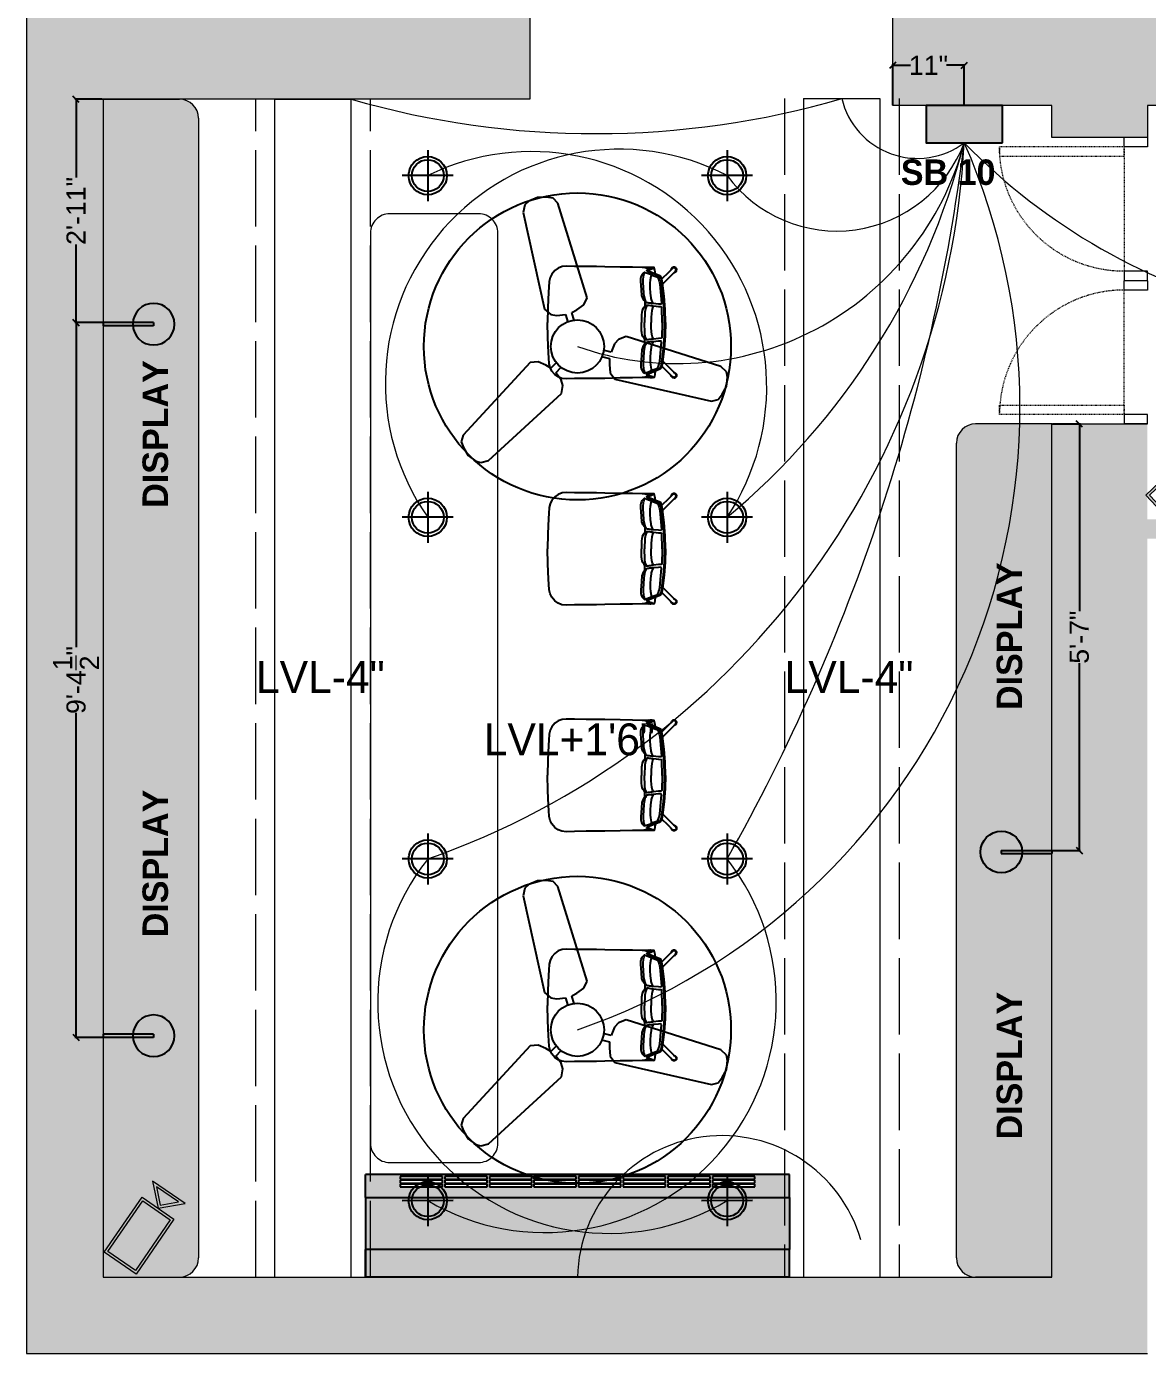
# Model space of a CAD drawing. Header units: inches. Extents: x -4677 to 18437, y -5264 to 2453.
# Drawn here: x 2640 to 2816, y -927.1 to -718.7 of the extents above; entities that cross this region are included whole.
import ezdxf

# ---------------------------------------------------------------- set-up
doc = ezdxf.new("R2010")
doc.units = ezdxf.units.IN
for name, pattern in [('ACAD_ISO02W100', [15, 12, -3]), ('AUDIT_D_060311083008-3', [0]), ('DASHED2', [0.375, 0.25, -0.125]), ('HIDDEN', [0.375, 0.25, -0.125])]:
    doc.linetypes.add(name, pattern=pattern)
for name, color, linetype in [('A-DOOR', 251, 'AUDIT_D_060311083008-3'), ('A-Door-Frame', 1, 'Continuous'), ('A-Door-Swing', 8, 'HIDDEN'), ('Edges', 7, 'Continuous'), ('IEL-HATCH-002', 7, 'Continuous'), ('line_cad-block.com', 250, 'Continuous'), ('THIET-BI', 21, 'Continuous')]:
    doc.layers.add(name, color=color, linetype=linetype)
doc.layers.add('FURNI', color=140, linetype='Continuous', lineweight=18)
doc.layers.add('HATCH', color=251, linetype='Continuous', lineweight=0, transparency=0.75)
doc.styles.add('HEMI', font='stylu.ttf')
doc.styles.get("Standard").update_dxf_attribs({"font": 'arial.ttf'})
doc.dimstyles.get("Standard").update_dxf_attribs({"dimtxt": 3, "dimasz": 1, "dimexe": 0.18, "dimexo": 0.0625, "dimgap": 0.09, "dimtad": 0, "dimdec": 1, "dimzin": 0, "dimdsep": 46, "dimlunit": 4, "dimtxsty": 'Standard', "dimblk": 'OBLIQUE', "dimcen": 0.09, "dimclrd": 5, "dimclre": 5, "dimclrt": 5, "dimadec": 0, "dimazin": 0, "dimtfac": 1, "dimtdec": 1, "dimtofl": 0, "dimtmove": 0, "dimatfit": 3, "dimldrblk": 'OBLIQUE', "dimfxl": 1, "dimtolj": 1, "dimtzin": 0, "dimarcsym": 0})

# ---------------------------------------------------------------- blocks, each defined once
blk = doc.blocks.new('ger')
at = {"color": 5}
for p, q in [((6473.06, -970.68), (6473.07, -978.68)), ((6469.07, -974.68), (6477.07, -974.68))]:
    blk.add_line(p, q, dxfattribs=at)
for radius in [3, 2.5]:
    blk.add_circle((6473.07, -974.68), radius, dxfattribs=at)
blk = doc.blocks.new('A$C1C43440E')
at = {"layer": 'THIET-BI', "color": 18, "true_color": 0x000000}
for p, q in [((191.8, 598.2), (172.3, 598)), ((207, 596.1), (191.8, 598.2)), ((143.8, 581.1), (139.5, 564.2)), ((152.8, 589.3), (143.8, 581.1)), ((172.3, 598), (152.8, 589.3)), ((217.6, 585.2), (207, 596.1)), ((283.9, 371.8), (217.6, 585.2)), ((139.5, 564.2), (187.9, 346)), ((276.4, 355.5), (283.9, 371.8)), ((187.9, 346), (202.2, 334.1)), ((202.2, 334.1), (215.2, 331.5)), ((215.2, 331.5), (234.9, 334.1)), ((234.9, 334.1), (240, 316.6)), ((249.5, 338.4), (260.9, 344.5)), ((254.3, 320.4), (249.5, 338.4)), ((260.9, 344.5), (276.4, 355.5)), ((354.4, 277.5), (345.6, 267.6)), ((371.8, 284), (354.4, 277.5)), ((585, 216.8), (371.8, 284)), ((316.5, 239.3), (334.4, 234.5)), ((338, 249.3), (320.3, 253.6)), ((345.6, 267.6), (338, 249.3)), ((155.8, 226), (4.2, 61.9)), ((173.7, 227.6), (155.8, 226)), ((191, 219.7), (173.7, 227.6)), ((202, 212.9), (191, 219.7)), ((215.1, 226), (202, 212.9)), ((213, 202.4), (225.6, 215.5)), ((334.4, 234.5), (334, 221.5)), ((334, 221.5), (335.9, 202.6)), ((597.5, 204.6), (585, 216.8)), ((225.1, 186.7), (213, 202.4)), ((229.3, 174.1), (225.1, 186.7)), ((335.9, 202.6), (346.1, 188)), ((346.1, 188), (564.1, 138.7)), ((600.1, 192.8), (597.5, 204.6)), ((597.8, 171.5), (600.1, 192.8)), ((61.4, 4.7), (226.1, 155.7)), ((226.1, 155.7), (229.3, 174.1)), ((578.9, 142.4), (588.3, 154.5)), ((588.3, 154.5), (597.8, 171.5)), ((564.1, 138.7), (578.9, 142.4)), ((4.2, 61.9), (0, 47.2)), ((0, 47.2), (5.8, 33)), ((5.8, 33), (15.7, 16.3)), ((15.7, 16.3), (33.1, 3.7)), ((33.1, 3.7), (44.6, 0)), ((44.6, 0), (61.4, 4.7))]:
    blk.add_line(p, q, dxfattribs=at)
blk.add_circle((262, 261.9), 60, dxfattribs=at)
blk = doc.blocks.new('3r')
blk.add_circle((6568.27, -1060.41), 21)
at = {"layer": 'THIET-BI', "xscale": 0.06069589590044594, "yscale": 0.06069589590044594, "zscale": 0.06069589590044594}
blk.add_blockref('A$C1C43440E', (6552.37, -1076.31), dxfattribs=at)
blk = doc.blocks.new('*U13')
at = {"layer": 'A-Door-Frame', "lineweight": 5}
for p, q in [((0, -100), (0, 0)), ((613.6, -100), (613.6, 0))]:
    blk.add_line(p, q, dxfattribs=at)
for points in [[(0, -100), (40, -100), (40, 0), (0, 0)], [(613.6, -100), (573.6, -100), (573.6, 0), (613.6, 0)]]:
    blk.add_lwpolyline(points, dxfattribs=at)
at = {"layer": 'A-Door-Swing', "linetype": 'DASHED2', "lineweight": 5}
blk.add_line((44.8, 0), (578.4, 0), dxfattribs=at)
blk.add_lwpolyline([(40, 0), (40, 533.6), (80, 533.6), (80, 0)], close=True, dxfattribs=at)
blk.add_arc((40, 0), 533.6, 360, 90, dxfattribs=at)
blk = doc.blocks.new('LEADCHAIR Executive 2014')
at = {"layer": 'line_cad-block.com', "color": 252, "true_color": 0x939598}
for points in [[(-239.1, 253.9), (-240.7, 256.2), (-243.5, 261.1), (-245.6, 264.4), (-248.8, 266.8), (-252.6, 268), (-256.7, 268.1), (-260.5, 266.8), (-263.7, 264.5), (-266.1, 261.3), (-267.3, 257.4), (-267.1, 253), (-266, 249.6), (-263.7, 246.3), (-259.6, 243.9), (-254, 240.4)], [(-186.5, 201.1), (-247.6, 262.2), (-251.2, 264.6), (-253.3, 265.3), (-256.4, 265.2), (-258.6, 264.5), (-261.7, 262.4), (-263.7, 259.8), (-264.8, 257), (-264.4, 254.4), (-263.9, 251.3), (-262.1, 248.8), (-240.6, 227), (-210.7, 196.4)], [(186.5, 201.1), (247.6, 262.2), (251.2, 264.6), (253.3, 265.3), (256.4, 265.2), (258.6, 264.5), (261.7, 262.4), (263.7, 259.8), (264.8, 257), (264.4, 254.4), (263.9, 251.3), (262.1, 248.8), (240.6, 227), (210.7, 196.4)], [(239.1, 253.9), (240.7, 256.2), (243.5, 261.1), (245.6, 264.4), (248.8, 266.8), (252.6, 268), (256.7, 268.1), (260.5, 266.8), (263.7, 264.5), (266.1, 261.3), (267.3, 257.4), (267.1, 253), (266, 249.6), (263.7, 246.3), (259.6, 243.9), (254, 240.4)], [(0, 214.2), (-63.6, 212.7), (-127.1, 208.1), (-190.4, 200.6), (-201.5, 198.6), (-211.2, 196.2), (-218.8, 193.6), (-223.1, 191.2), (-226.8, 183.8), (-246.5, 135.2), (-248.6, 131.4), (-251.1, 130.4), (-252.7, 131.3), (-254.8, 136.2), (-259.1, 146.6), (-261.5, 152.5), (-264.8, 159.1)], [(0.2, 209.5), (-63.2, 207.5), (-126.5, 203), (-189.5, 196), (-196.2, 194.9), (-204.4, 193), (-210.2, 191.7), (-215.6, 190.3), (-220.4, 187.9), (-223, 184.5), (-226.5, 175.5), (-244.9, 132.9), (-250.6, 123.7), (-253, 124.7), (-263.2, 145.7)], [(-91.9, 194.6), (-89.7, 193.7), (-88.8, 192.3), (-89.5, 180.1), (-92.1, 154.9), (-99.5, 151.5), (-106.1, 148.5), (-116.1, 145.5), (-120.2, 144.6), (-142.3, 142.3), (-168, 141), (-190.1, 140.8), (-205.5, 141.9), (-224.1, 145.3), (-229.7, 146.2), (-229.9, 146.5), (-227.8, 153.1), (-221, 172.7), (-219.4, 175.5), (-217, 177.6), (-209.7, 180.7), (-199.2, 183.9), (-193, 185.1), (-185.7, 186.6), (-130.2, 191.7), (-111.3, 193.1), (-91.9, 194.6)], [(0, 198.1), (-73.5, 196.6), (-74.4, 195.1), (-75.4, 193.4), (-76.1, 181.4), (-79.4, 156.4), (-78.4, 154.8), (-76.1, 154), (-70.7, 152.3), (-56.7, 148.1), (-43.6, 146.5), (-25.3, 145.8), (0.1, 145.8)], [(-0.2, 209.5), (63.2, 207.5), (126.5, 203), (189.5, 196), (196.2, 194.9), (204.4, 193), (210.2, 191.7), (215.6, 190.3), (220.4, 187.9), (223, 184.5), (226.5, 175.5), (244.9, 132.9), (250.6, 123.7), (253, 124.7), (263.2, 145.7)], [(0, 198.1), (73.5, 196.6), (74.4, 195.1), (75.4, 193.4), (76.1, 181.4), (79.4, 156.4), (78.4, 154.8), (76.1, 154), (70.7, 152.3), (56.7, 148.1), (43.6, 146.5), (25.3, 145.8), (-0.1, 145.8)], [(0, 214.2), (63.6, 212.7), (127.1, 208.1), (190.4, 200.6), (201.5, 198.6), (211.2, 196.2), (218.8, 193.6), (223.1, 191.2), (226.8, 183.8), (246.5, 135.2), (248.6, 131.4), (251.1, 130.4), (252.7, 131.3), (254.8, 136.2), (259.1, 146.6), (261.5, 152.5), (264.8, 159.1)], [(91.9, 194.6), (89.7, 193.7), (88.8, 192.3), (89.5, 180.1), (92.1, 154.9), (99.5, 151.5), (106.1, 148.5), (116.1, 145.5), (120.2, 144.6), (142.3, 142.3), (168, 141), (190.1, 140.8), (205.5, 141.9), (224.1, 145.3), (229.7, 146.2), (229.9, 146.5), (227.8, 153.1), (221, 172.7), (219.4, 175.5), (217, 177.6), (209.7, 180.7), (199.2, 183.9), (193, 185.1), (185.7, 186.6), (130.2, 191.7), (111.3, 193.1), (91.9, 194.6)], [(-255.6, 130), (-260.2, 127.9), (-262, 121.4), (-263.4, 115.9), (-265.5, 102.2), (-266.6, 54.8), (-267.4, -4.7), (-269.1, -78), (-270, -119), (-270, -168.2), (-270.4, -224.5), (-271.8, -264.7), (-269.6, -284.7), (-262.6, -303.3), (-251.2, -319.6), (-234.1, -334.1), (-217.3, -342.1), (-198.7, -346.1), (-170, -348.1), (-146.1, -349.7), (-72.8, -352.8), (0, -354.2)], [(-264.8, 159.1), (-265.4, 159.2), (-265.6, 158.7), (-265.8, 149.5), (-266.1, 142.4), (-266.1, 138.9), (-265.5, 103.7)], [(-263.2, 145.7), (-263.9, 145.7), (-263.9, 145.7), (-264.8, 145), (-265.3, 143.5), (-266.1, 130.6)], [(-233.5, 166.4), (-245.4, 163.8), (-252.1, 162.5), (-265.3, 159.2)], [(-98.2, 152), (-95.7, 152), (-93.1, 152), (-91.9, 151.6), (-92.6, 146.7), (-93.1, 143.2), (-93.8, 137.8), (-94.3, 134.2), (-95.1, 129), (-95.8, 123.9), (-95.9, 123.1), (-101.7, 119.8), (-107.4, 117.8), (-111.2, 115.5), (-128.4, 111.7), (-139.6, 110.1), (-170.4, 107.7), (-191.7, 106.6), (-204, 106.6), (-223.7, 108.1), (-229.5, 109.3), (-241.4, 112.7), (-243.9, 113.6), (-240.7, 120.7), (-236.9, 131.9), (-232.9, 142.2), (-231.6, 145.7), (-228.5, 151.1)], [(-71.4, 152.5), (-75.9, 152.7), (-78.7, 152.4), (-79.9, 152), (-80.5, 148.6), (-81.1, 143.8), (-82.2, 136.2), (-82.8, 130.2), (-83.8, 123.8), (-66.6, 117.1), (-50.4, 114.7), (0, 113.2)], [(71.4, 152.5), (75.9, 152.7), (78.7, 152.4), (79.9, 152), (80.5, 148.6), (81.1, 143.8), (82.2, 136.2), (82.8, 130.2), (83.8, 123.8), (66.6, 117.1), (50.4, 114.7), (0, 113.2)], [(255.6, 130), (260.2, 127.9), (262, 121.4), (263.4, 115.9), (265.5, 102.2), (266.6, 54.8), (267.4, -4.7), (269.1, -78), (270, -119), (270, -168.2), (270.4, -224.5), (271.8, -264.7), (269.6, -284.7), (262.6, -303.3), (251.2, -319.6), (234.1, -334.1), (217.3, -342.1), (198.7, -346.1), (170, -348.1), (146.1, -349.7), (72.8, -352.8), (0, -354.2)], [(98.2, 152), (95.7, 152), (93.1, 152), (91.9, 151.6), (92.6, 146.7), (93.1, 143.2), (93.8, 137.8), (94.3, 134.2), (95.1, 129), (95.8, 123.9), (95.9, 123.1), (101.7, 119.8), (107.4, 117.8), (111.2, 115.5), (128.4, 111.7), (139.6, 110.1), (170.4, 107.7), (191.7, 106.6), (204, 106.6), (223.7, 108.1), (229.5, 109.3), (241.4, 112.7), (243.9, 113.6), (240.7, 120.7), (236.9, 131.9), (232.9, 142.2), (231.6, 145.7), (228.5, 151.1)], [(233.5, 166.4), (245.4, 163.8), (252.1, 162.5), (265.3, 159.2)], [(263.2, 145.7), (263.9, 145.7), (263.9, 145.7), (264.8, 145), (265.3, 143.5), (266.1, 130.6)], [(264.8, 159.1), (265.4, 159.2), (265.6, 158.7), (265.8, 149.5), (266.1, 142.4), (266.1, 138.9), (265.5, 103.7)], [(-95.9, 123.1), (-99.3, 118.8), (-107.3, 111.6), (-117.3, 105.1), (-130.9, 100.8), (-156.8, 98.4), (-179.9, 96.6), (-198.2, 95.3), (-214.2, 95.3), (-221.1, 96.7), (-227.1, 98.7), (-232.7, 101.3), (-236.5, 104.7), (-240.1, 108.3), (-242.4, 111.8), (-243, 113.1)], [(-102.3, 114.7), (-88.6, 115.2)], [(-88.6, 115.2), (-86.2, 115.2), (-81.4, 114.1), (-73.1, 111)], [(-83.8, 123.8), (-72.8, 110.3), (-68.2, 107.1), (-59.9, 102.6), (-48.2, 99.8), (-39.4, 98.7), (-33.8, 98.4), (0, 98.5)], [(83.8, 123.8), (72.8, 110.3), (68.2, 107.1), (59.9, 102.6), (48.2, 99.8), (39.4, 98.7), (33.8, 98.4), (0, 98.5)], [(88.6, 115.2), (86.2, 115.2), (81.4, 114.1), (73.1, 111)], [(102.3, 114.7), (88.6, 115.2)], [(95.9, 123.1), (99.3, 118.8), (107.3, 111.6), (117.3, 105.1), (130.9, 100.8), (156.8, 98.4), (179.9, 96.6), (198.2, 95.3), (214.2, 95.3), (221.1, 96.7), (227.1, 98.7), (232.7, 101.3), (236.5, 104.7), (240.1, 108.3), (242.4, 111.8), (243, 113.1)]]:
    blk.add_lwpolyline(points, dxfattribs=at)
blk = doc.blocks.new('WR')
at = {"layer": 'IEL-HATCH-002', "true_color": 0x58ba48, "transparency": 33554687}
h = blk.add_hatch(color=85, dxfattribs=at)
h.dxf.hatch_style = 1
h.paths.add_polyline_path([(6272.58, 1161.27), (6284.59, 1161.27), (6284.59, 1167.12), (6272.58, 1167.12)])
blk.add_lwpolyline([(6272.58, 1167.11), (6272.58, 1161.27), (6284.59, 1161.29), (6284.59, 1167.13)], close=True)
blk = doc.blocks.new('rst')
at = {"layer": 'HATCH', "true_color": 0xed1f24, "transparency": 33554687}
h = blk.add_hatch(color=240, dxfattribs=at)
h.dxf.hatch_style = 1
h.paths.add_polyline_path([(9145.23, 1295.53), (9130.09, 1295.53), (9137.67, 1288.17)])
h.paths.add_polyline_path([(9142.77, 1294.53), (9137.67, 1289.56), (9132.56, 1294.53)], flags=16)
h.paths.add_polyline_path([(9145.06, 1288.17), (9130.29, 1288.17), (9130.29, 1262.62), (9145.06, 1262.62)])
h.paths.add_polyline_path([(9144.06, 1287.17), (9144.06, 1263.62), (9131.29, 1263.62), (9131.29, 1287.17)], flags=16)
at = {"layer": 'FURNI', "color": 18, "true_color": 0x000000}
for points in [[(9145.23, 1295.53), (9130.09, 1295.53), (9137.67, 1288.17)], [(9142.77, 1294.53), (9132.56, 1294.53), (9137.67, 1289.56)], [(9130.29, 1288.17), (9145.06, 1288.17), (9145.06, 1262.62), (9130.29, 1262.62)], [(9131.29, 1287.17), (9144.06, 1287.17), (9144.06, 1263.62), (9131.29, 1263.62)]]:
    blk.add_lwpolyline(points, close=True, dxfattribs=at)
blk = doc.blocks.new('HT')
at = {"layer": 'IEL-HATCH-002', "true_color": 0xf7f281, "transparency": 33554687}
h = blk.add_hatch(color=51, dxfattribs=at)
h.dxf.hatch_style = 1
h.paths.add_polyline_path([(4618.55, 566.68, 0.962396), (4625.07, 566.43), (4621.82, 566.43), (4621.82, 566.93), (4625.07, 566.93, 0.962396)])
for p, q in [((4621.82, 566.93), (4629.77, 566.93)), ((4621.82, 566.93), (4621.82, 566.43)), ((4629.77, 566.93), (4629.77, 566.43)), ((4621.82, 566.43), (4629.77, 566.43))]:
    blk.add_line(p, q)
blk.add_circle((4621.82, 566.68), 3.27)
blk = doc.blocks.new('_Oblique')
at = {"color": 0, "linetype": 'ByBlock', "lineweight": -2}
blk.add_line((-0.5, -0.5), (0.5, 0.5), dxfattribs=at)
blk = doc.blocks.new('*D260')
at = {"color": 5, "lineweight": -2, "transparency": 16777216}
for p, q in [((2132.41, -965.24), (2128.06, -965.24)), ((2128.24, -965.24), (2128.24, -977.51)), ((2128.24, -1000.32), (2128.24, -988.05)), ((2132.41, -1000.32), (2128.06, -1000.32))]:
    blk.add_line(p, q, dxfattribs=at)
at = {"layer": 'Defpoints', "color": 0, "transparency": 16777216}
for p in [(2132.48, -965.24), (2128.24, -1000.32), (2132.48, -1000.32)]:
    blk.add_point(p, dxfattribs=at)
at = {"color": 5, "lineweight": -2, "transparency": 16777216}
for p, rotation in [((2128.24, -965.24), 90), ((2128.24, -1000.32), 270)]:
    blk.add_blockref('_Oblique', p, dxfattribs=dict(at, rotation=rotation))
at = {"color": 5, "lineweight": 5, "transparency": 16777216, "insert": (2128.24, -982.78), "char_height": 3, "attachment_point": 5, "rotation": 90}
blk.add_mtext('\\A1;2\'-11"', dxfattribs=at)
blk = doc.blocks.new('*D261')
at = {"color": 5, "lineweight": -2, "transparency": 16777216}
for p, q in [((2132.41, -1000.32), (2128.06, -1000.32)), ((2128.24, -1000.32), (2128.24, -1051.29)), ((2128.24, -1112.6), (2128.24, -1061.63)), ((2132.41, -1112.6), (2128.06, -1112.6))]:
    blk.add_line(p, q, dxfattribs=at)
at = {"layer": 'Defpoints', "color": 0, "transparency": 16777216}
for p in [(2132.48, -1000.32), (2128.24, -1112.6), (2132.48, -1112.6)]:
    blk.add_point(p, dxfattribs=at)
at = {"color": 5, "lineweight": -2, "transparency": 16777216}
for p, rotation in [((2128.24, -1000.32), 90), ((2128.24, -1112.6), 270)]:
    blk.add_blockref('_Oblique', p, dxfattribs=dict(at, rotation=rotation))
at = {"color": 5, "lineweight": 5, "transparency": 16777216, "insert": (2128.24, -1056.46), "char_height": 3, "attachment_point": 5, "rotation": 90}
blk.add_mtext('\\A1;9\'-4{\\H1x;\\S1/2;}"', dxfattribs=at)
blk = doc.blocks.new('*D251')
at = {"color": 5, "lineweight": -2, "transparency": 16777216}
for p, q in [((2281.54, -1016.24), (2285.97, -1016.24)), ((2285.79, -1016.24), (2285.79, -1045.66)), ((2285.79, -1083.24), (2285.79, -1053.81)), ((2281.54, -1083.24), (2285.97, -1083.24))]:
    blk.add_line(p, q, dxfattribs=at)
at = {"layer": 'Defpoints', "color": 0, "transparency": 16777216}
for p in [(2281.48, -1016.24), (2281.48, -1083.24), (2285.79, -1083.24)]:
    blk.add_point(p, dxfattribs=at)
at = {"color": 5, "lineweight": -2, "transparency": 16777216}
for p, rotation in [((2285.79, -1016.24), 90), ((2285.79, -1083.24), 270)]:
    blk.add_blockref('_Oblique', p, dxfattribs=dict(at, rotation=rotation))
at = {"color": 5, "lineweight": 5, "transparency": 16777216, "insert": (2285.79, -1049.74), "char_height": 3, "attachment_point": 5, "rotation": 90}
blk.add_mtext('\\A1;5\'-7"', dxfattribs=at)
blk = doc.blocks.new('*D252')
at = {"color": 5, "lineweight": -2, "transparency": 16777216}
for p, q in [((2256.48, -966.17), (2256.48, -959.73)), ((2256.48, -959.91), (2259.26, -959.91)), ((2267.71, -959.91), (2264.93, -959.91)), ((2267.71, -966.17), (2267.71, -959.73))]:
    blk.add_line(p, q, dxfattribs=at)
at = {"layer": 'Defpoints', "color": 0, "transparency": 16777216}
for p in [(2267.71, -959.91), (2256.48, -966.24), (2267.71, -966.24)]:
    blk.add_point(p, dxfattribs=at)
at = {"color": 5, "lineweight": -2, "transparency": 16777216, "rotation": 180}
blk.add_blockref('_Oblique', (2256.48, -959.91), dxfattribs=at)
at = {"color": 5, "lineweight": -2, "transparency": 16777216}
blk.add_blockref('_Oblique', (2267.71, -959.91), dxfattribs=at)
at = {"color": 5, "lineweight": 5, "transparency": 16777216, "insert": (2262.09, -959.91), "char_height": 3, "attachment_point": 5}
blk.add_mtext('\\A1;11"', dxfattribs=at)
blk = doc.blocks.new('DRYG')
at = {"layer": 'Edges', "color": 18, "true_color": 0x000000}
for p, q in [((8077.83, 1479.53), (8077.83, 1479.56)), ((8077.83, 1479.56), (8078.02, 1479.56)), ((8077.83, 1479.53), (8077.83, 1421.72)), ((8077.83, 1479.53), (8078.02, 1479.53)), ((8078.02, 1479.56), (8078.02, 1479.53)), ((8078.02, 1479.56), (8081.6, 1479.56)), ((8078.02, 1479.53), (8081.6, 1479.53)), ((8088.69, 1479.56), (8081.6, 1479.56)), ((8081.6, 1479.56), (8081.6, 1479.53)), ((8081.6, 1479.53), (8081.6, 1421.72)), ((8088.69, 1479.56), (8091.83, 1479.56)), ((8088.69, 1421.69), (8088.69, 1479.56)), ((8091.83, 1479.56), (8091.83, 1421.69)), ((8090.14, 1474.81), (8090.51, 1474.81)), ((8090.14, 1469.03), (8090.14, 1474.81)), ((8090.51, 1474.81), (8090.51, 1469.03)), ((8090.66, 1474.81), (8091.04, 1474.81)), ((8090.66, 1469.03), (8090.66, 1474.81)), ((8091.04, 1474.81), (8091.04, 1469.03)), ((8091.19, 1474.81), (8091.57, 1474.81)), ((8091.19, 1469.03), (8091.19, 1474.81)), ((8091.57, 1474.81), (8091.57, 1469.03)), ((8090.51, 1469.03), (8090.14, 1469.03)), ((8090.14, 1468.72), (8090.51, 1468.72)), ((8090.14, 1462.95), (8090.14, 1468.72)), ((8090.51, 1468.72), (8090.51, 1462.95)), ((8091.04, 1469.03), (8090.66, 1469.03)), ((8090.66, 1468.72), (8091.04, 1468.72)), ((8090.66, 1462.95), (8090.66, 1468.72)), ((8091.04, 1468.72), (8091.04, 1462.95)), ((8091.57, 1469.03), (8091.19, 1469.03)), ((8091.19, 1468.72), (8091.57, 1468.72)), ((8091.19, 1462.95), (8091.19, 1468.72)), ((8091.57, 1468.72), (8091.57, 1462.95)), ((8090.51, 1462.95), (8090.14, 1462.95)), ((8090.14, 1462.64), (8090.51, 1462.64)), ((8090.14, 1456.86), (8090.14, 1462.64)), ((8090.51, 1462.64), (8090.51, 1456.86)), ((8091.04, 1462.95), (8090.66, 1462.95)), ((8090.66, 1462.64), (8091.04, 1462.64)), ((8090.66, 1456.86), (8090.66, 1462.64)), ((8091.04, 1462.64), (8091.04, 1456.86)), ((8091.57, 1462.95), (8091.19, 1462.95)), ((8091.19, 1462.64), (8091.57, 1462.64)), ((8091.19, 1456.86), (8091.19, 1462.64)), ((8091.57, 1462.64), (8091.57, 1456.86)), ((8090.51, 1456.86), (8090.14, 1456.86)), ((8090.14, 1456.55), (8090.51, 1456.55)), ((8090.14, 1450.78), (8090.14, 1456.55)), ((8090.51, 1456.55), (8090.51, 1450.78)), ((8091.04, 1456.86), (8090.66, 1456.86)), ((8090.66, 1456.55), (8091.04, 1456.55)), ((8090.66, 1450.78), (8090.66, 1456.55)), ((8091.04, 1456.55), (8091.04, 1450.78)), ((8091.57, 1456.86), (8091.19, 1456.86)), ((8091.19, 1456.55), (8091.57, 1456.55)), ((8091.19, 1450.78), (8091.19, 1456.55)), ((8091.57, 1456.55), (8091.57, 1450.78)), ((8090.51, 1450.78), (8090.14, 1450.78)), ((8091.04, 1450.78), (8090.66, 1450.78)), ((8091.57, 1450.78), (8091.19, 1450.78)), ((8090.14, 1450.47), (8090.51, 1450.47)), ((8090.14, 1444.69), (8090.14, 1450.47)), ((8090.51, 1450.47), (8090.51, 1444.69)), ((8090.66, 1450.47), (8091.04, 1450.47)), ((8090.66, 1444.69), (8090.66, 1450.47)), ((8091.04, 1450.47), (8091.04, 1444.69)), ((8091.19, 1450.47), (8091.57, 1450.47)), ((8091.19, 1444.69), (8091.19, 1450.47)), ((8091.57, 1450.47), (8091.57, 1444.69)), ((8090.51, 1444.69), (8090.14, 1444.69)), ((8090.14, 1444.38), (8090.51, 1444.38)), ((8090.14, 1438.61), (8090.14, 1444.38)), ((8090.51, 1444.38), (8090.51, 1438.61)), ((8091.04, 1444.69), (8090.66, 1444.69)), ((8090.66, 1444.38), (8091.04, 1444.38)), ((8090.66, 1438.61), (8090.66, 1444.38)), ((8091.04, 1444.38), (8091.04, 1438.61)), ((8091.57, 1444.69), (8091.19, 1444.69)), ((8091.19, 1444.38), (8091.57, 1444.38)), ((8091.19, 1438.61), (8091.19, 1444.38)), ((8091.57, 1444.38), (8091.57, 1438.61)), ((8090.51, 1438.61), (8090.14, 1438.61)), ((8090.14, 1438.3), (8090.51, 1438.3)), ((8090.14, 1432.53), (8090.14, 1438.3)), ((8090.51, 1438.3), (8090.51, 1432.53)), ((8091.04, 1438.61), (8090.66, 1438.61)), ((8090.66, 1438.3), (8091.04, 1438.3)), ((8090.66, 1432.53), (8090.66, 1438.3)), ((8091.04, 1438.3), (8091.04, 1432.53)), ((8091.57, 1438.61), (8091.19, 1438.61)), ((8091.19, 1438.3), (8091.57, 1438.3)), ((8091.19, 1432.53), (8091.19, 1438.3)), ((8091.57, 1438.3), (8091.57, 1432.53)), ((8090.51, 1432.53), (8090.14, 1432.53)), ((8091.04, 1432.53), (8090.66, 1432.53)), ((8091.57, 1432.53), (8091.19, 1432.53)), ((8090.14, 1432.21), (8090.51, 1432.21)), ((8090.14, 1426.44), (8090.14, 1432.21)), ((8090.51, 1432.21), (8090.51, 1426.44)), ((8090.66, 1432.21), (8091.04, 1432.21)), ((8090.66, 1426.44), (8090.66, 1432.21)), ((8091.04, 1432.21), (8091.04, 1426.44)), ((8091.19, 1432.21), (8091.57, 1432.21)), ((8091.19, 1426.44), (8091.19, 1432.21)), ((8091.57, 1432.21), (8091.57, 1426.44)), ((8090.51, 1426.44), (8090.14, 1426.44)), ((8091.04, 1426.44), (8090.66, 1426.44)), ((8091.57, 1426.44), (8091.19, 1426.44)), ((8077.83, 1421.69), (8077.83, 1421.72)), ((8077.83, 1421.72), (8078.02, 1421.72)), ((8078.02, 1421.69), (8077.83, 1421.69)), ((8078.02, 1421.72), (8078.02, 1421.69)), ((8081.6, 1421.72), (8078.02, 1421.72)), ((8078.02, 1421.69), (8081.6, 1421.69)), ((8081.6, 1421.72), (8081.6, 1421.69)), ((8088.69, 1421.69), (8081.6, 1421.69)), ((8088.69, 1421.69), (8091.83, 1421.69))]:
    blk.add_line(p, q, dxfattribs=at)
at = {"layer": 'FURNI', "color": 18, "true_color": 0x000000}
blk.add_line((8077.83, 1421.69), (8091.83, 1421.69), dxfattribs=at)
blk = doc.blocks.new('E4RG')
at = {"layer": 'IEL-HATCH-002', "transparency": 33554687}
h = blk.add_hatch(color=256, dxfattribs=at)
h.dxf.hatch_style = 1
h.set_gradient(color1=(255, 255, 255), color2=(147, 149, 152), name='CYLINDER')
h.paths.add_polyline_path([(4585.014, 653.223), (4584.997, 653.223), (4554.406, 653.223), (4554.406, 649.471), (4585.014, 649.471)])
h.paths.add_polyline_path([(4584.997, 655.115), (4584.997, 655.215), (4554.423, 655.215), (4554.423, 655.115), (4554.423, 653.223), (4584.997, 653.223)])
h.paths.add_polyline_path([(4585.014, 649.471), (4554.406, 649.471), (4554.406, 647.811), (4585.014, 647.811)])
h.paths.add_polyline_path([(4556.921, 648.707), (4559.974, 648.707), (4559.974, 648.507), (4556.921, 648.507)], flags=16)
h.paths.add_polyline_path([(4556.921, 648.428), (4559.974, 648.428), (4559.974, 648.228), (4556.921, 648.228)], flags=16)
h.paths.add_polyline_path([(4556.921, 648.148), (4559.974, 648.148), (4559.974, 647.948), (4556.921, 647.948)], flags=16)
h.paths.add_polyline_path([(4560.139, 648.707), (4563.192, 648.707), (4563.192, 648.507), (4560.139, 648.507)], flags=16)
h.paths.add_polyline_path([(4560.139, 648.428), (4563.192, 648.428), (4563.192, 648.228), (4560.139, 648.228)], flags=16)
h.paths.add_polyline_path([(4560.139, 648.148), (4563.192, 648.148), (4563.192, 647.948), (4560.139, 647.948)], flags=16)
h.paths.add_polyline_path([(4563.357, 648.707), (4566.41, 648.707), (4566.41, 648.507), (4563.357, 648.507)], flags=16)
h.paths.add_polyline_path([(4563.357, 648.428), (4566.41, 648.428), (4566.41, 648.228), (4563.357, 648.228)], flags=16)
h.paths.add_polyline_path([(4563.357, 648.148), (4566.41, 648.148), (4566.41, 647.948), (4563.357, 647.948)], flags=16)
h.paths.add_polyline_path([(4566.575, 648.707), (4569.628, 648.707), (4569.628, 648.507), (4566.575, 648.507)], flags=16)
h.paths.add_polyline_path([(4566.575, 648.428), (4569.628, 648.428), (4569.628, 648.228), (4566.575, 648.228)], flags=16)
h.paths.add_polyline_path([(4566.575, 648.148), (4569.628, 648.148), (4569.628, 647.948), (4566.575, 647.948)], flags=16)
h.paths.add_polyline_path([(4569.792, 648.707), (4572.845, 648.707), (4572.845, 648.507), (4569.792, 648.507)], flags=16)
h.paths.add_polyline_path([(4569.792, 648.428), (4572.845, 648.428), (4572.845, 648.228), (4569.792, 648.228)], flags=16)
h.paths.add_polyline_path([(4569.792, 648.148), (4572.845, 648.148), (4572.845, 647.948), (4569.792, 647.948)], flags=16)
h.paths.add_polyline_path([(4573.01, 648.707), (4576.063, 648.707), (4576.063, 648.507), (4573.01, 648.507)], flags=16)
h.paths.add_polyline_path([(4573.01, 648.428), (4576.063, 648.428), (4576.063, 648.228), (4573.01, 648.228)], flags=16)
h.paths.add_polyline_path([(4573.01, 648.148), (4576.063, 648.148), (4576.063, 647.948), (4573.01, 647.948)], flags=16)
h.paths.add_polyline_path([(4576.228, 648.707), (4579.281, 648.707), (4579.281, 648.507), (4576.228, 648.507)], flags=16)
h.paths.add_polyline_path([(4576.228, 648.428), (4579.281, 648.428), (4579.281, 648.228), (4576.228, 648.228)], flags=16)
h.paths.add_polyline_path([(4576.228, 648.148), (4579.281, 648.148), (4579.281, 647.948), (4576.228, 647.948)], flags=16)
h.paths.add_polyline_path([(4579.446, 648.707), (4582.499, 648.707), (4582.499, 648.507), (4579.446, 648.507)], flags=16)
h.paths.add_polyline_path([(4579.446, 648.428), (4582.499, 648.428), (4582.499, 648.228), (4579.446, 648.228)], flags=16)
h.paths.add_polyline_path([(4579.446, 648.148), (4582.499, 648.148), (4582.499, 647.948), (4579.446, 647.948)], flags=16)
at = {"layer": 'FURNI', "color": 18, "true_color": 0x000000, "xscale": -0.5288462308038518, "yscale": 0.5288462308038518, "zscale": 0.5288462308038518, "rotation": 90}
blk.add_blockref('DRYG', (5336.867, 4927.145), dxfattribs=at)
blk = doc.blocks.new('SRG')
at = {"layer": 'IEL-HATCH-002', "lineweight": 5, "true_color": 0x939598, "transparency": 33554687}
h = blk.add_hatch(color=252, dxfattribs=at)
h.dxf.hatch_style = 1
h.paths.add_polyline_path([(2296.48, -1034.24), (2296.48, -1016.24), (2281.48, -1016.24), (2281.48, -1150.24), (2269.48, -1150.24), (2132.48, -1150.24), (2132.48, -965.24), (2144.48, -965.24), (2199.48, -965.24), (2199.48, -948.24), (2133.48, -948.24), (2133.48, -878.24), (2190.48, -878.24), (2201.48, -878.24), (2201.48, -856.24), (2133.48, -856.24), (2133.48, -680.24), (2241.48, -680.24), (2241.48, -668.24), (2120.48, -668.24), (2120.48, -1162.24), (2296.48, -1162.24), (2296.48, -1159.24)])
h.paths.add_polyline_path([(2714.48, -668.24), (2287.48, -668.24), (2287.48, -680.24), (2406.48, -680.24), (2406.48, -692.24), (2406.48, -695.24), (2423.48, -695.24), (2423.48, -680.24), (2702.48, -680.24), (2702.48, -800.24), (2690.48, -800.24), (2666.48, -800.24), (2666.48, -817.24), (2700.48, -817.24), (2700.48, -935.24), (2581.48, -935.24), (2581.48, -817.24), (2616.48, -817.24), (2616.48, -800.24), (2562.48, -800.24), (2562.48, -939.24), (2555.48, -939.24), (2555.48, -958.24), (2725.48, -958.24), (2725.48, -1141.24), (2572.48, -1141.24), (2572.48, -1129.24), (2572.48, -1126.24), (2555.48, -1126.24), (2555.48, -1141.24), (2531.48, -1141.24), (2473.48, -1141.24), (2473.48, -1160.24), (2737.48, -1160.24), (2737.48, -946.24), (2714.48, -946.24)])
h.paths.add_polyline_path([(2447.48, -949.24), (2423.48, -949.24), (2423.48, -934.24), (2406.48, -934.24), (2406.48, -949.24), (2372.48, -949.24), (2256.48, -949.24), (2256.48, -966.24), (2281.48, -966.24), (2281.48, -971.24), (2296.48, -971.24), (2296.48, -966.24), (2372.48, -966.24), (2447.48, -966.24)])
h.paths.add_polyline_path([(2387.48, -1031.24), (2296.48, -1031.24), (2296.48, -1034.24), (2387.48, -1034.24)], flags=17)
h.paths.add_polyline_path([(2387.48, -966.24), (2384.48, -966.24), (2384.48, -1031.24), (2387.48, -1031.24)], flags=17)
at = {"layer": 'IEL-HATCH-002', "lineweight": 5, "true_color": 0xc6a88b, "transparency": 33554687}
h = blk.add_hatch(color=43, dxfattribs=at)
h.dxf.hatch_style = 1
h.paths.add_polyline_path([(2725.48, -958.24), (2555.48, -958.24), (2555.48, -970.24, 0.414214), (2558.48, -973.24), (2710.48, -973.24), (2710.48, -1126.24), (2575.48, -1126.24, 0.414214), (2572.48, -1129.24), (2572.48, -1141.24), (2725.48, -1141.24)])
h.paths.add_polyline_path([(2358.48, -1037.24, 0.414214), (2355.48, -1034.24), (2343.48, -1034.24), (2343.48, -1050.24), (2343.48, -1141.24), (2355.48, -1141.24, 0.414214), (2358.48, -1138.24)])
h.paths.add_polyline_path([(2562.48, -800.24), (2550.48, -800.24, 0.414214), (2547.48, -803.24), (2547.48, -936.24, 0.414214), (2550.48, -939.24), (2562.48, -939.24)])
h.paths.add_polyline_path([(2702.48, -680.24), (2423.48, -680.24), (2423.48, -692.24, 0.414214), (2426.48, -695.24), (2687.48, -695.24), (2687.48, -797.24, 0.414214), (2690.48, -800.24), (2702.48, -800.24)])
h.paths.add_polyline_path([(2406.48, -680.24), (2287.48, -680.24), (2287.48, -692.24, 0.414214), (2290.48, -695.24), (2403.48, -695.24, 0.414214), (2406.48, -692.24)])
h.paths.add_polyline_path([(2241.48, -680.24), (2133.48, -680.24), (2133.48, -695.24), (2133.48, -856.24), (2145.48, -856.24, 0.414214), (2148.48, -853.24), (2148.48, -695.24), (2238.48, -695.24, 0.414214), (2241.48, -692.24)])
h.paths.add_polyline_path([(2147.48, -968.24, 0.414214), (2144.48, -965.24), (2132.48, -965.24), (2132.48, -1150.24), (2144.48, -1150.24, 0.414214), (2147.48, -1147.24)])
h.paths.add_polyline_path([(2281.48, -1016.24), (2269.48, -1016.24, 0.414214), (2266.48, -1019.24), (2266.48, -1147.24, 0.414214), (2269.48, -1150.24), (2281.48, -1150.24)])
h.paths.add_polyline_path([(2406.48, -934.24), (2259.48, -934.24, 0.414214), (2256.48, -937.24), (2256.48, -949.24), (2372.48, -949.24), (2406.48, -949.24)])
h.paths.add_polyline_path([(2447.48, -937.24, 0.414214), (2444.48, -934.24), (2423.48, -934.24), (2423.48, -949.24), (2447.48, -949.24)])
at = {"lineweight": 5}
for p, q in [((2120.48, -668.24), (2120.48, -1162.24)), ((2199.48, -948.24), (2199.48, -965.24)), ((2256.48, -966.24), (2256.48, -949.24)), ((2199.48, -965.24), (2132.48, -965.24)), ((2132.48, -965.24), (2132.48, -1150.24)), ((2132.48, -965.24), (2144.48, -965.24)), ((2281.48, -966.24), (2256.48, -966.24)), ((2281.48, -971.24), (2281.48, -966.24)), ((2296.48, -966.24), (2296.48, -971.24)), ((2147.48, -968.24), (2147.48, -1147.24)), ((2296.48, -971.24), (2281.48, -971.24)), ((2281.48, -1016.24), (2269.48, -1016.24)), ((2281.48, -1150.24), (2281.48, -1016.24)), ((2281.48, -1016.24), (2296.48, -1016.24)), ((2266.48, -1147.24), (2266.48, -1019.24)), ((2132.48, -1150.24), (2281.48, -1150.24)), ((2132.48, -1150.24), (2144.48, -1150.24)), ((2281.48, -1150.24), (2269.48, -1150.24)), ((2120.48, -1162.24), (2296.48, -1162.24))]:
    blk.add_line(p, q, dxfattribs=at)
blk.add_lwpolyline([(2447.48, -966.24), (2372.48, -966.24), (2296.48, -966.24)], dxfattribs=at)
blk.add_lwpolyline([(2177.48, -1132.24), (2191.48, -1132.24, 0.414214), (2194.48, -1129.24), (2194.48, -986.24, 0.414214), (2191.48, -983.24), (2177.48, -983.24, 0.414214), (2174.48, -986.24), (2174.48, -1129.24, 0.414214)], format="xyb", close=True, dxfattribs=at)
for centre, start, end in [((2144.48, -968.24), 0, 90), ((2269.48, -1019.24), 90, 180), ((2144.48, -1147.24), 270, 0), ((2269.48, -1147.24), 180, 270)]:
    blk.add_arc(centre, 3, start, end, dxfattribs=at)
at = {"lineweight": 5, "rotation": 180}
blk.add_blockref('WR', (8546.3, 195.04), dxfattribs=at)
at = {"color": 18, "lineweight": 5, "true_color": 0x000000, "xscale": -0.03255662233685245, "yscale": 0.03255662233685245, "zscale": 0.03255662233685245, "rotation": 269.9645304322862}
for p in [(2213.82, -1000.32), (2213.82, -1035.86), (2213.82, -1071.44), (2213.82, -1107.58)]:
    blk.add_blockref('LEADCHAIR Executive 2014', p, dxfattribs=at)
at = {"lineweight": 5, "xscale": -1}
for p in [(6762.25, -1567.25), (6762.25, -1679.02)]:
    blk.add_blockref('HT', p, dxfattribs=at)
at = {"lineweight": 5}
blk.add_blockref('HT', (-2348.29, -1650.16), dxfattribs=at)
at = {"lineweight": 5, "xscale": 2.176228681572631, "yscale": 2.176228681572631, "zscale": 2.176228681572631, "rotation": 180}
blk.add_blockref('E4RG', (12151.71, 275.66), dxfattribs=at)
at = {"layer": 'A-DOOR', "lineweight": 5, "yscale": 0.03666666666666651, "zscale": 0.03666666666666651}
for p, xscale, rotation in [((2292.81, -971.24), -0.03666666666666651, 90), ((2292.81, -1016.24), 0.03666666666666651, 90.00000000000001)]:
    blk.add_blockref('*U13', p, dxfattribs=dict(at, xscale=xscale, rotation=rotation))
at = {"layer": 'FURNI', "color": 18, "lineweight": 5, "true_color": 0x000000, "xscale": 0.4104251043825757, "yscale": 0.4104251043825757, "zscale": 0.4104251043825757}
for p, rotation in [((-654.91, 1339.39), 313.396879260631), ((-1247.06, 553.14), 325.431554331876)]:
    blk.add_blockref('rst', p, dxfattribs=dict(at, rotation=rotation))
at = {"color": 240, "lineweight": 5, "true_color": 0xed1f24, "insert": (2257.75, -974.7), "char_height": 4, "attachment_point": 1, "rotation": 359.9906, "style": 'HEMI'}
blk.add_mtext('{\\fStylus BT|b1|i0|c0|p34;SB 10}', dxfattribs=at)
at = {"color": 177, "lineweight": 5, "true_color": 0x293189, "char_height": 4, "width": 27.8346, "attachment_point": 1, "rotation": 89.9906, "style": 'HEMI'}
for insert in [(2138.68, -1029.41), (2272.79, -1061.17), (2138.68, -1096.87), (2272.79, -1128.62)]:
    blk.add_mtext('{\\fStylus BT|b1|i0|c0|p34;DISPLAY}', dxfattribs=dict(at, insert=insert))
at = {"lineweight": 5}
dim = blk.add_linear_dim(base=(2267.71, -959.91), p1=(2256.48, -966.24), p2=(2267.71, -966.24), dimstyle='Standard', dxfattribs=at)
dim.commit()
dim.dimension.update_dxf_attribs({"geometry": '*D252', "text_midpoint": (2262.09, -959.91)})
for base, p1, p2, picture, middle in [((2128.24, -1000.32), (2132.48, -965.24), (2132.48, -1000.32), '*D260', (2128.24, -982.78)), ((2285.79, -1083.24), (2281.48, -1016.24), (2281.48, -1083.24), '*D251', (2285.79, -1049.74))]:
    dim = blk.add_linear_dim(base=base, p1=p1, p2=p2, angle=90, dimstyle='Standard', dxfattribs=at)
    dim.commit()
    dim.dimension.update_dxf_attribs({"geometry": picture, "text_midpoint": middle})
dim = blk.add_linear_dim(base=(2128.24, -1112.6), p1=(2132.48, -1000.32), p2=(2132.48, -1112.6), angle=90, dimstyle='Standard', override={"dimtmove": 1}, dxfattribs=at)
dim.commit()
dim.dimension.update_dxf_attribs({"geometry": '*D261', "text_midpoint": (2128.24, -1056.46)})

msp = doc.modelspace()

# ---------------------------------------------------------------- linework, layer by layer
at = {"lineweight": 5}
for p, q in [((2679.01, -730.11), (2691.01, -730.11)), ((2762.01, -730.01), (2774.01, -730.01)), ((2679.01, -915.11), (2691.01, -915.11)), ((2762.01, -915.11), (2774.01, -915.11))]:
    msp.add_line(p, q, dxfattribs=at)
at = {"color": 5, "linetype": 'ACAD_ISO02W100', "lineweight": 5}
for points in [[(2676.01, -915.11), (2676.01, -730.11)], [(2694.01, -915.11), (2694.01, -730.11)], [(2759.01, -730.01), (2759.01, -915.11)], [(2777.01, -730.01), (2777.01, -915.11)]]:
    msp.add_lwpolyline(points, dxfattribs=at)
at = {"lineweight": 5}
for points in [[(2679.01, -915.11), (2679.01, -730.11)], [(2691.01, -915.11), (2691.01, -730.11)], [(2762.01, -730.01), (2762.01, -915.11)], [(2774.01, -730.01), (2774.01, -915.11)]]:
    msp.add_lwpolyline(points, dxfattribs=at)
at = {"color": 114, "lineweight": 5, "true_color": 0x139b48}
msp.add_lwpolyline([(2691.01, -730.11, 0.141717), (2768.01, -730.01, 0.539846), (2787.25, -736.95)], format="xyb", dxfattribs=at)
for centre, radius, start, end in [((2661.25, -730.38), 126.17, 289.3303, 357.0178), ((2742.14, -724.96), 46.68, 250.4442, 345.1146), ((2692.51, -778.55), 103.48, 289.1873, 23.7057), ((2482.37, -698.44), 307.31, 330.569, 352.8014), ((2677.61, -708.74), 113.21, 309.7599, 345.575), ((2767.23, -729.42), 21.39, 216.3922, 339.3909), ((2856.74, -669.41), 96.9, 224.1849, 256.4376), ((2733.07, -774.68), 36.72, 62.5204, 215.0574), ((2719.29, -775.27), 36.94, 326.2813, 116.1409), ((2731.4, -872), 36.25, 141.5257, 300.8965), ((2721.43, -871.82), 36.3, 239.5118, 38.066), ((2749.21, -915.59), 22.7, 16.1718, 178.7786)]:
    msp.add_arc(centre, radius, start, end, dxfattribs=at)

# ---------------------------------------------------------------- block references
msp.add_blockref('SRG', (519.54, 235.13))
at = {"lineweight": 5, "rotation": 270}
for p in [(3677.69, 5730.96), (3724.69, 5730.96), (3677.69, 5677.29), (3724.69, 5677.29), (3677.69, 5623.63), (3724.69, 5623.63), (3677.69, 5569.96), (3724.69, 5569.96)]:
    msp.add_blockref('ger', p, dxfattribs=at)
at = {"lineweight": 5, "xscale": 1.148072892593797, "yscale": 1.148072892593797, "zscale": 1.148072892593797}
for p in [(-4814.34, 448.49), (-4814.34, 341.16)]:
    msp.add_blockref('3r', p, dxfattribs=at)

# ---------------------------------------------------------------- texts
at = {"lineweight": 5, "char_height": 5, "width": 57.0108, "attachment_point": 1, "rotation": 359.9906, "style": 'HEMI'}
for s, insert in [('LVL-4"', (2676.04, -818.35)), ('LVL-4"', (2759.05, -818.35)), ('LVL+1\'6"', (2711.81, -828.15))]:
    msp.add_mtext(s, dxfattribs=dict(at, insert=insert))

doc.saveas('drawing.dxf')
